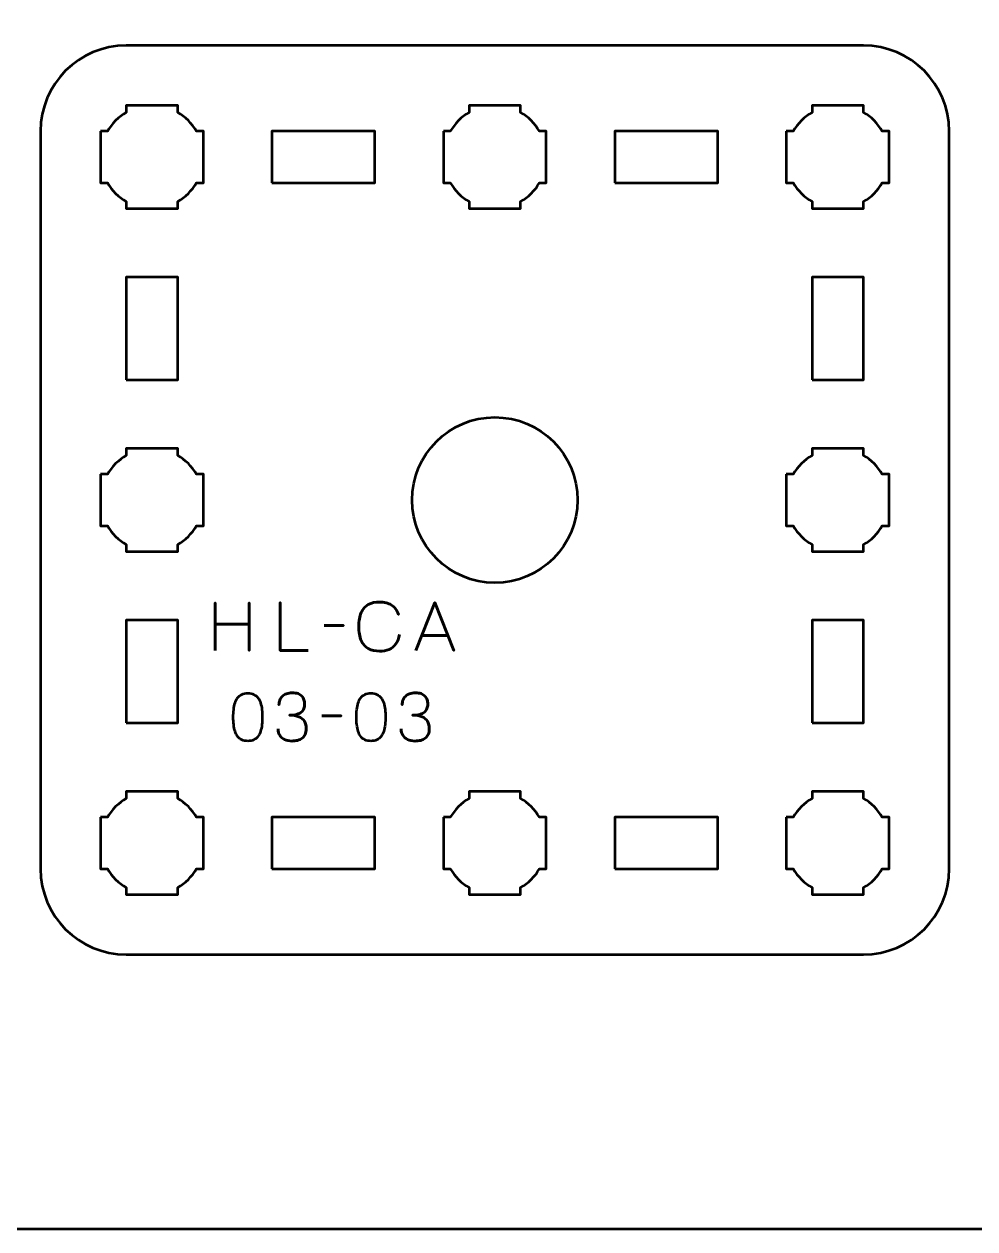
# Model space of a CAD drawing. Header units: centimetres. Extents: x -21 to 0, y -29.7 to 0.
# Drawn here: x -16.95 to -11.4, y -29.7 to -22.68 of the extents above; entities that cross this region are included whole.
import ezdxf

# ---------------------------------------------------------------- set-up
doc = ezdxf.new("R2010")
doc.units = ezdxf.units.CM
doc.header["$MEASUREMENT"] = 0
doc.layers.add('Layer 1', color=7, linetype='Continuous')

msp = doc.modelspace()

# ---------------------------------------------------------------- linework, layer by layer
at = {"layer": 'Layer 1', "lineweight": 53}
for points in [[(-15.5, -23.6), (-14.9, -23.6), (-14.9, -23.3), (-15.5, -23.3), (-15.5, -23.6)], [(-13.5, -23.6), (-12.9, -23.6), (-12.9, -23.3), (-13.5, -23.3), (-13.5, -23.6)], [(-16.35, -24.75), (-16.05, -24.75), (-16.05, -24.15), (-16.35, -24.15), (-16.35, -24.75)], [(-12.35, -24.75), (-12.05, -24.75), (-12.05, -24.15), (-12.35, -24.15), (-12.35, -24.75)], [(-16.35, -26.75), (-16.05, -26.75), (-16.05, -26.15), (-16.35, -26.15), (-16.35, -26.75)], [(-12.35, -26.75), (-12.05, -26.75), (-12.05, -26.15), (-12.35, -26.15), (-12.35, -26.75)], [(-15.5, -27.6), (-14.9, -27.6), (-14.9, -27.3), (-15.5, -27.3), (-15.5, -27.6)], [(-13.5, -27.6), (-12.9, -27.6), (-12.9, -27.3), (-13.5, -27.3), (-13.5, -27.6)]]:
    msp.add_lwpolyline(points, close=True, dxfattribs=at)
msp.add_ellipse((-14.2, -25.45), major_axis=(0, 0.4825), ratio=1, dxfattribs=at)
at = {"layer": 'Layer 1', "color": 1, "lineweight": 53}
msp.add_open_spline([(-21.00003, -29.19995), (-21.00003, -29.19995), (-21.00003, -5.29992), (-21.00003, -5.29992), (-21.00003, -5.29992), (-21.00003, -5.21709), (-20.93286, -5.14992), (-20.85003, -5.14992), (-20.85003, -5.14992), (-20.7672, -5.14992), (-20.70003, -5.08275), (-20.70003, -4.99992), (-20.70003, -4.99992), (-20.70003, -4.91709), (-20.7672, -4.84992), (-20.85003, -4.84992), (-20.85003, -4.84992), (-20.93286, -4.84992), (-21.00003, -4.78275), (-21.00003, -4.69992), (-21.00003, -4.69992), (-21.00003, -4.61709), (-20.93286, -4.54992), (-20.85003, -4.54992), (-20.85003, -4.54992), (-20.7672, -4.54992), (-20.70003, -4.48275), (-20.70003, -4.39992), (-20.70003, -4.39992), (-20.70003, -4.31709), (-20.7672, -4.24992), (-20.85003, -4.24992), (-20.85003, -4.24992), (-20.93286, -4.24992), (-21.00003, -4.18275), (-21.00003, -4.09992), (-21.00003, -4.09992), (-21.00003, -4.01709), (-20.93286, -3.94992), (-20.85003, -3.94992), (-20.85003, -3.94992), (-20.7672, -3.94992), (-20.70003, -3.88275), (-20.70003, -3.79992), (-20.70003, -3.79992), (-20.70003, -3.71709), (-20.7672, -3.64992), (-20.85003, -3.64992), (-20.85003, -3.64992), (-20.93286, -3.64992), (-21.00003, -3.58275), (-21.00003, -3.49992), (-21.00003, -3.49992), (-21.00003, -3.41709), (-20.93286, -3.34992), (-20.85003, -3.34992), (-20.85003, -3.34992), (-20.7672, -3.34992), (-20.70003, -3.28275), (-20.70003, -3.19992), (-20.70003, -3.19992), (-20.70003, -3.11709), (-20.7672, -3.04992), (-20.85003, -3.04992), (-20.85003, -3.04992), (-20.93286, -3.04992), (-21.00003, -2.98275), (-21.00003, -2.89992), (-21.00003, -2.89992), (-21.00003, -2.81709), (-20.93286, -2.74992), (-20.85003, -2.74992), (-20.85003, -2.74992), (-20.7672, -2.74992), (-20.70003, -2.68275), (-20.70003, -2.59992), (-20.70003, -2.59992), (-20.70003, -2.51709), (-20.7672, -2.44992), (-20.85003, -2.44992), (-20.85003, -2.44992), (-20.93286, -2.44992), (-21.00003, -2.38275), (-21.00003, -2.29992), (-21.00003, -2.29992), (-21.00003, -2.21709), (-20.93286, -2.14992), (-20.85003, -2.14992), (-20.85003, -2.14992), (-20.7672, -2.14992), (-20.70003, -2.08275), (-20.70003, -1.99992), (-20.70003, -1.99992), (-20.70003, -1.91709), (-20.7672, -1.84992), (-20.85003, -1.84992), (-20.85003, -1.84992), (-20.93286, -1.84992), (-21.00003, -1.78275), (-21.00003, -1.69992), (-21.00003, -1.69992), (-21.00003, -1.61709), (-20.93286, -1.54992), (-20.85003, -1.54992), (-20.85003, -1.54992), (-20.7672, -1.54992), (-20.70003, -1.48275), (-20.70003, -1.39992), (-20.70003, -1.39992), (-20.70003, -1.31709), (-20.7672, -1.24992), (-20.85003, -1.24992), (-20.85003, -1.24992), (-20.93286, -1.24992), (-21.00003, -1.18275), (-21.00003, -1.09992), (-21.00003, -1.09992), (-21.00003, -1.09992), (-21.00003, -0.49992), (-21.00003, -0.49992), (-21.00003, -0.49992), (-21.00003, -0.22295), (-20.77694, 0.00004), (-20.49994, 0.00004), (-20.49994, 0.00004), (-20.49994, 0.00004), (-0.50008, 0.00004), (-0.50008, 0.00004), (-0.50008, 0.00004), (-0.22294, 0.00004), (0.00002, -0.22295), (0.00002, -0.49992), (0.00002, -0.49992), (0.00002, -0.49992), (0.00002, -29.19995), (0.00002, -29.19995), (0.00002, -29.19995), (0.00002, -29.47695), (-0.22294, -29.70004), (-0.50008, -29.70004), (-0.50008, -29.70004), (-0.50008, -29.70004), (-20.49994, -29.70004), (-20.49994, -29.70004), (-20.49994, -29.70004), (-20.77694, -29.70004), (-21.00003, -29.47695), (-21.00003, -29.19995)], degree=3, knots=[0, 0, 0, 0, 0.027027, 0.027027, 0.027027, 0.027027, 0.0540541, 0.0540541, 0.0540541, 0.0540541, 0.0810811, 0.0810811, 0.0810811, 0.0810811, 0.1081081, 0.1081081, 0.1081081, 0.1081081, 0.1351351, 0.1351351, 0.1351351, 0.1351351, 0.1621622, 0.1621622, 0.1621622, 0.1621622, 0.1891892, 0.1891892, 0.1891892, 0.1891892, 0.2162162, 0.2162162, 0.2162162, 0.2162162, 0.2432432, 0.2432432, 0.2432432, 0.2432432, 0.2702703, 0.2702703, 0.2702703, 0.2702703, 0.2972973, 0.2972973, 0.2972973, 0.2972973, 0.3243243, 0.3243243, 0.3243243, 0.3243243, 0.3513514, 0.3513514, 0.3513514, 0.3513514, 0.3783784, 0.3783784, 0.3783784, 0.3783784, 0.4054054, 0.4054054, 0.4054054, 0.4054054, 0.4324324, 0.4324324, 0.4324324, 0.4324324, 0.4594595, 0.4594595, 0.4594595, 0.4594595, 0.4864865, 0.4864865, 0.4864865, 0.4864865, 0.5135135, 0.5135135, 0.5135135, 0.5135135, 0.5405405, 0.5405405, 0.5405405, 0.5405405, 0.5675676, 0.5675676, 0.5675676, 0.5675676, 0.5945946, 0.5945946, 0.5945946, 0.5945946, 0.6216216, 0.6216216, 0.6216216, 0.6216216, 0.6486486, 0.6486486, 0.6486486, 0.6486486, 0.6756757, 0.6756757, 0.6756757, 0.6756757, 0.7027027, 0.7027027, 0.7027027, 0.7027027, 0.7297297, 0.7297297, 0.7297297, 0.7297297, 0.7567568, 0.7567568, 0.7567568, 0.7567568, 0.7837838, 0.7837838, 0.7837838, 0.7837838, 0.8108108, 0.8108108, 0.8108108, 0.8108108, 0.8378378, 0.8378378, 0.8378378, 0.8378378, 0.8648649, 0.8648649, 0.8648649, 0.8648649, 0.8918919, 0.8918919, 0.8918919, 0.8918919, 0.9189189, 0.9189189, 0.9189189, 0.9189189, 0.9459459, 0.9459459, 0.9459459, 0.9459459, 0.972973, 0.972973, 0.972973, 0.972973, 1, 1, 1, 1], dxfattribs=at)
at = {"layer": 'Layer 1', "color": 3, "lineweight": 53}
msp.add_open_spline([(-16.85, -27.6), (-16.85, -27.6), (-16.85, -23.3), (-16.85, -23.3), (-16.85, -23.3), (-16.85, -23.02391), (-16.62609, -22.8), (-16.35, -22.8), (-16.35, -22.8), (-16.35, -22.8), (-12.05, -22.8), (-12.05, -22.8), (-12.05, -22.8), (-11.77391, -22.8), (-11.55, -23.02391), (-11.55, -23.3), (-11.55, -23.3), (-11.55, -23.3), (-11.55, -27.6), (-11.55, -27.6), (-11.55, -27.6), (-11.55, -27.87609), (-11.77391, -28.1), (-12.05, -28.1), (-12.05, -28.1), (-12.05, -28.1), (-16.35, -28.1), (-16.35, -28.1), (-16.35, -28.1), (-16.62609, -28.1), (-16.85, -27.87609), (-16.85, -27.6)], degree=3, knots=[0, 0, 0, 0, 0.125, 0.125, 0.125, 0.125, 0.25, 0.25, 0.25, 0.25, 0.375, 0.375, 0.375, 0.375, 0.5, 0.5, 0.5, 0.5, 0.625, 0.625, 0.625, 0.625, 0.75, 0.75, 0.75, 0.75, 0.875, 0.875, 0.875, 0.875, 1, 1, 1, 1], dxfattribs=at)
at = {"layer": 'Layer 1', "lineweight": 53}
for points in [[(-16.5, -23.3), (-16.5, -23.3), (-16.45985, -23.3), (-16.45985, -23.3), (-16.45985, -23.3), (-16.4335, -23.25447), (-16.39553, -23.2165), (-16.35, -23.19015), (-16.35, -23.19015), (-16.35, -23.19015), (-16.35, -23.15), (-16.35, -23.15), (-16.35, -23.15), (-16.35, -23.15), (-16.2, -23.15), (-16.2, -23.15), (-16.2, -23.15), (-16.2, -23.15), (-16.05, -23.15), (-16.05, -23.15), (-16.05, -23.15), (-16.05, -23.15), (-16.05, -23.19015), (-16.05, -23.19015), (-16.05, -23.19015), (-16.00447, -23.2165), (-15.9665, -23.25447), (-15.94015, -23.3), (-15.94015, -23.3), (-15.94015, -23.3), (-15.9, -23.3), (-15.9, -23.3), (-15.9, -23.3), (-15.9, -23.3), (-15.9, -23.45), (-15.9, -23.45), (-15.9, -23.45), (-15.9, -23.45), (-15.9, -23.6), (-15.9, -23.6), (-15.9, -23.6), (-15.9, -23.6), (-15.94015, -23.6), (-15.94015, -23.6), (-15.94015, -23.6), (-15.9665, -23.64553), (-16.00447, -23.6835), (-16.05, -23.70985), (-16.05, -23.70985), (-16.05, -23.70985), (-16.05, -23.75), (-16.05, -23.75), (-16.05, -23.75), (-16.05, -23.75), (-16.2, -23.75), (-16.2, -23.75), (-16.2, -23.75), (-16.2, -23.75), (-16.35, -23.75), (-16.35, -23.75), (-16.35, -23.75), (-16.35, -23.75), (-16.35, -23.70985), (-16.35, -23.70985), (-16.35, -23.70985), (-16.39553, -23.6835), (-16.4335, -23.64553), (-16.45985, -23.6), (-16.45985, -23.6), (-16.45985, -23.6), (-16.5, -23.6), (-16.5, -23.6), (-16.5, -23.6), (-16.5, -23.6), (-16.5, -23.45), (-16.5, -23.45), (-16.5, -23.45), (-16.5, -23.45), (-16.5, -23.3), (-16.5, -23.3)], [(-14.5, -23.3), (-14.5, -23.3), (-14.45985, -23.3), (-14.45985, -23.3), (-14.45985, -23.3), (-14.4335, -23.25447), (-14.39553, -23.2165), (-14.35, -23.19015), (-14.35, -23.19015), (-14.35, -23.19015), (-14.35, -23.15), (-14.35, -23.15), (-14.35, -23.15), (-14.35, -23.15), (-14.2, -23.15), (-14.2, -23.15), (-14.2, -23.15), (-14.2, -23.15), (-14.05, -23.15), (-14.05, -23.15), (-14.05, -23.15), (-14.05, -23.15), (-14.05, -23.19015), (-14.05, -23.19015), (-14.05, -23.19015), (-14.00447, -23.2165), (-13.9665, -23.25447), (-13.94015, -23.3), (-13.94015, -23.3), (-13.94015, -23.3), (-13.9, -23.3), (-13.9, -23.3), (-13.9, -23.3), (-13.9, -23.3), (-13.9, -23.45), (-13.9, -23.45), (-13.9, -23.45), (-13.9, -23.45), (-13.9, -23.6), (-13.9, -23.6), (-13.9, -23.6), (-13.9, -23.6), (-13.94015, -23.6), (-13.94015, -23.6), (-13.94015, -23.6), (-13.9665, -23.64553), (-14.00447, -23.6835), (-14.05, -23.70985), (-14.05, -23.70985), (-14.05, -23.70985), (-14.05, -23.75), (-14.05, -23.75), (-14.05, -23.75), (-14.05, -23.75), (-14.2, -23.75), (-14.2, -23.75), (-14.2, -23.75), (-14.2, -23.75), (-14.35, -23.75), (-14.35, -23.75), (-14.35, -23.75), (-14.35, -23.75), (-14.35, -23.70985), (-14.35, -23.70985), (-14.35, -23.70985), (-14.39553, -23.6835), (-14.4335, -23.64553), (-14.45985, -23.6), (-14.45985, -23.6), (-14.45985, -23.6), (-14.5, -23.6), (-14.5, -23.6), (-14.5, -23.6), (-14.5, -23.6), (-14.5, -23.45), (-14.5, -23.45), (-14.5, -23.45), (-14.5, -23.45), (-14.5, -23.3), (-14.5, -23.3)], [(-12.5, -23.3), (-12.5, -23.3), (-12.45985, -23.3), (-12.45985, -23.3), (-12.45985, -23.3), (-12.4335, -23.25447), (-12.39553, -23.2165), (-12.35, -23.19015), (-12.35, -23.19015), (-12.35, -23.19015), (-12.35, -23.15), (-12.35, -23.15), (-12.35, -23.15), (-12.35, -23.15), (-12.2, -23.15), (-12.2, -23.15), (-12.2, -23.15), (-12.2, -23.15), (-12.05, -23.15), (-12.05, -23.15), (-12.05, -23.15), (-12.05, -23.15), (-12.05, -23.19015), (-12.05, -23.19015), (-12.05, -23.19015), (-12.00447, -23.2165), (-11.9665, -23.25447), (-11.94015, -23.3), (-11.94015, -23.3), (-11.94015, -23.3), (-11.9, -23.3), (-11.9, -23.3), (-11.9, -23.3), (-11.9, -23.3), (-11.9, -23.45), (-11.9, -23.45), (-11.9, -23.45), (-11.9, -23.45), (-11.9, -23.6), (-11.9, -23.6), (-11.9, -23.6), (-11.9, -23.6), (-11.94015, -23.6), (-11.94015, -23.6), (-11.94015, -23.6), (-11.9665, -23.64553), (-12.00447, -23.6835), (-12.05, -23.70985), (-12.05, -23.70985), (-12.05, -23.70985), (-12.05, -23.75), (-12.05, -23.75), (-12.05, -23.75), (-12.05, -23.75), (-12.2, -23.75), (-12.2, -23.75), (-12.2, -23.75), (-12.2, -23.75), (-12.35, -23.75), (-12.35, -23.75), (-12.35, -23.75), (-12.35, -23.75), (-12.35, -23.70985), (-12.35, -23.70985), (-12.35, -23.70985), (-12.39553, -23.6835), (-12.4335, -23.64553), (-12.45985, -23.6), (-12.45985, -23.6), (-12.45985, -23.6), (-12.5, -23.6), (-12.5, -23.6), (-12.5, -23.6), (-12.5, -23.6), (-12.5, -23.45), (-12.5, -23.45), (-12.5, -23.45), (-12.5, -23.45), (-12.5, -23.3), (-12.5, -23.3)], [(-16.5, -25.3), (-16.5, -25.3), (-16.45985, -25.3), (-16.45985, -25.3), (-16.45985, -25.3), (-16.4335, -25.25447), (-16.39553, -25.2165), (-16.35, -25.19015), (-16.35, -25.19015), (-16.35, -25.19015), (-16.35, -25.15), (-16.35, -25.15), (-16.35, -25.15), (-16.35, -25.15), (-16.2, -25.15), (-16.2, -25.15), (-16.2, -25.15), (-16.2, -25.15), (-16.05, -25.15), (-16.05, -25.15), (-16.05, -25.15), (-16.05, -25.15), (-16.05, -25.19015), (-16.05, -25.19015), (-16.05, -25.19015), (-16.00447, -25.2165), (-15.9665, -25.25447), (-15.94015, -25.3), (-15.94015, -25.3), (-15.94015, -25.3), (-15.9, -25.3), (-15.9, -25.3), (-15.9, -25.3), (-15.9, -25.3), (-15.9, -25.45), (-15.9, -25.45), (-15.9, -25.45), (-15.9, -25.45), (-15.9, -25.6), (-15.9, -25.6), (-15.9, -25.6), (-15.9, -25.6), (-15.94015, -25.6), (-15.94015, -25.6), (-15.94015, -25.6), (-15.9665, -25.64553), (-16.00447, -25.6835), (-16.05, -25.70985), (-16.05, -25.70985), (-16.05, -25.70985), (-16.05, -25.75), (-16.05, -25.75), (-16.05, -25.75), (-16.05, -25.75), (-16.2, -25.75), (-16.2, -25.75), (-16.2, -25.75), (-16.2, -25.75), (-16.35, -25.75), (-16.35, -25.75), (-16.35, -25.75), (-16.35, -25.75), (-16.35, -25.70985), (-16.35, -25.70985), (-16.35, -25.70985), (-16.39553, -25.6835), (-16.4335, -25.64553), (-16.45985, -25.6), (-16.45985, -25.6), (-16.45985, -25.6), (-16.5, -25.6), (-16.5, -25.6), (-16.5, -25.6), (-16.5, -25.6), (-16.5, -25.45), (-16.5, -25.45), (-16.5, -25.45), (-16.5, -25.45), (-16.5, -25.3), (-16.5, -25.3)], [(-12.5, -25.3), (-12.5, -25.3), (-12.45985, -25.3), (-12.45985, -25.3), (-12.45985, -25.3), (-12.4335, -25.25447), (-12.39553, -25.2165), (-12.35, -25.19015), (-12.35, -25.19015), (-12.35, -25.19015), (-12.35, -25.15), (-12.35, -25.15), (-12.35, -25.15), (-12.35, -25.15), (-12.2, -25.15), (-12.2, -25.15), (-12.2, -25.15), (-12.2, -25.15), (-12.05, -25.15), (-12.05, -25.15), (-12.05, -25.15), (-12.05, -25.15), (-12.05, -25.19015), (-12.05, -25.19015), (-12.05, -25.19015), (-12.00447, -25.2165), (-11.9665, -25.25447), (-11.94015, -25.3), (-11.94015, -25.3), (-11.94015, -25.3), (-11.9, -25.3), (-11.9, -25.3), (-11.9, -25.3), (-11.9, -25.3), (-11.9, -25.45), (-11.9, -25.45), (-11.9, -25.45), (-11.9, -25.45), (-11.9, -25.6), (-11.9, -25.6), (-11.9, -25.6), (-11.9, -25.6), (-11.94015, -25.6), (-11.94015, -25.6), (-11.94015, -25.6), (-11.9665, -25.64553), (-12.00447, -25.6835), (-12.05, -25.70985), (-12.05, -25.70985), (-12.05, -25.70985), (-12.05, -25.75), (-12.05, -25.75), (-12.05, -25.75), (-12.05, -25.75), (-12.2, -25.75), (-12.2, -25.75), (-12.2, -25.75), (-12.2, -25.75), (-12.35, -25.75), (-12.35, -25.75), (-12.35, -25.75), (-12.35, -25.75), (-12.35, -25.70985), (-12.35, -25.70985), (-12.35, -25.70985), (-12.39553, -25.6835), (-12.4335, -25.64553), (-12.45985, -25.6), (-12.45985, -25.6), (-12.45985, -25.6), (-12.5, -25.6), (-12.5, -25.6), (-12.5, -25.6), (-12.5, -25.6), (-12.5, -25.45), (-12.5, -25.45), (-12.5, -25.45), (-12.5, -25.45), (-12.5, -25.3), (-12.5, -25.3)], [(-16.5, -27.3), (-16.5, -27.3), (-16.45985, -27.3), (-16.45985, -27.3), (-16.45985, -27.3), (-16.4335, -27.25447), (-16.39553, -27.2165), (-16.35, -27.19015), (-16.35, -27.19015), (-16.35, -27.19015), (-16.35, -27.15), (-16.35, -27.15), (-16.35, -27.15), (-16.35, -27.15), (-16.2, -27.15), (-16.2, -27.15), (-16.2, -27.15), (-16.2, -27.15), (-16.05, -27.15), (-16.05, -27.15), (-16.05, -27.15), (-16.05, -27.15), (-16.05, -27.19015), (-16.05, -27.19015), (-16.05, -27.19015), (-16.00447, -27.2165), (-15.9665, -27.25447), (-15.94015, -27.3), (-15.94015, -27.3), (-15.94015, -27.3), (-15.9, -27.3), (-15.9, -27.3), (-15.9, -27.3), (-15.9, -27.3), (-15.9, -27.45), (-15.9, -27.45), (-15.9, -27.45), (-15.9, -27.45), (-15.9, -27.6), (-15.9, -27.6), (-15.9, -27.6), (-15.9, -27.6), (-15.94015, -27.6), (-15.94015, -27.6), (-15.94015, -27.6), (-15.9665, -27.64553), (-16.00447, -27.6835), (-16.05, -27.70985), (-16.05, -27.70985), (-16.05, -27.70985), (-16.05, -27.75), (-16.05, -27.75), (-16.05, -27.75), (-16.05, -27.75), (-16.2, -27.75), (-16.2, -27.75), (-16.2, -27.75), (-16.2, -27.75), (-16.35, -27.75), (-16.35, -27.75), (-16.35, -27.75), (-16.35, -27.75), (-16.35, -27.70985), (-16.35, -27.70985), (-16.35, -27.70985), (-16.39553, -27.6835), (-16.4335, -27.64553), (-16.45985, -27.6), (-16.45985, -27.6), (-16.45985, -27.6), (-16.5, -27.6), (-16.5, -27.6), (-16.5, -27.6), (-16.5, -27.6), (-16.5, -27.45), (-16.5, -27.45), (-16.5, -27.45), (-16.5, -27.45), (-16.5, -27.3), (-16.5, -27.3)], [(-14.5, -27.3), (-14.5, -27.3), (-14.45985, -27.3), (-14.45985, -27.3), (-14.45985, -27.3), (-14.4335, -27.25447), (-14.39553, -27.2165), (-14.35, -27.19015), (-14.35, -27.19015), (-14.35, -27.19015), (-14.35, -27.15), (-14.35, -27.15), (-14.35, -27.15), (-14.35, -27.15), (-14.2, -27.15), (-14.2, -27.15), (-14.2, -27.15), (-14.2, -27.15), (-14.05, -27.15), (-14.05, -27.15), (-14.05, -27.15), (-14.05, -27.15), (-14.05, -27.19015), (-14.05, -27.19015), (-14.05, -27.19015), (-14.00447, -27.2165), (-13.9665, -27.25447), (-13.94015, -27.3), (-13.94015, -27.3), (-13.94015, -27.3), (-13.9, -27.3), (-13.9, -27.3), (-13.9, -27.3), (-13.9, -27.3), (-13.9, -27.45), (-13.9, -27.45), (-13.9, -27.45), (-13.9, -27.45), (-13.9, -27.6), (-13.9, -27.6), (-13.9, -27.6), (-13.9, -27.6), (-13.94015, -27.6), (-13.94015, -27.6), (-13.94015, -27.6), (-13.9665, -27.64553), (-14.00447, -27.6835), (-14.05, -27.70985), (-14.05, -27.70985), (-14.05, -27.70985), (-14.05, -27.75), (-14.05, -27.75), (-14.05, -27.75), (-14.05, -27.75), (-14.2, -27.75), (-14.2, -27.75), (-14.2, -27.75), (-14.2, -27.75), (-14.35, -27.75), (-14.35, -27.75), (-14.35, -27.75), (-14.35, -27.75), (-14.35, -27.70985), (-14.35, -27.70985), (-14.35, -27.70985), (-14.39553, -27.6835), (-14.4335, -27.64553), (-14.45985, -27.6), (-14.45985, -27.6), (-14.45985, -27.6), (-14.5, -27.6), (-14.5, -27.6), (-14.5, -27.6), (-14.5, -27.6), (-14.5, -27.45), (-14.5, -27.45), (-14.5, -27.45), (-14.5, -27.45), (-14.5, -27.3), (-14.5, -27.3)], [(-12.5, -27.3), (-12.5, -27.3), (-12.45985, -27.3), (-12.45985, -27.3), (-12.45985, -27.3), (-12.4335, -27.25447), (-12.39553, -27.2165), (-12.35, -27.19015), (-12.35, -27.19015), (-12.35, -27.19015), (-12.35, -27.15), (-12.35, -27.15), (-12.35, -27.15), (-12.35, -27.15), (-12.2, -27.15), (-12.2, -27.15), (-12.2, -27.15), (-12.2, -27.15), (-12.05, -27.15), (-12.05, -27.15), (-12.05, -27.15), (-12.05, -27.15), (-12.05, -27.19015), (-12.05, -27.19015), (-12.05, -27.19015), (-12.00447, -27.2165), (-11.9665, -27.25447), (-11.94015, -27.3), (-11.94015, -27.3), (-11.94015, -27.3), (-11.9, -27.3), (-11.9, -27.3), (-11.9, -27.3), (-11.9, -27.3), (-11.9, -27.45), (-11.9, -27.45), (-11.9, -27.45), (-11.9, -27.45), (-11.9, -27.6), (-11.9, -27.6), (-11.9, -27.6), (-11.9, -27.6), (-11.94015, -27.6), (-11.94015, -27.6), (-11.94015, -27.6), (-11.9665, -27.64553), (-12.00447, -27.6835), (-12.05, -27.70985), (-12.05, -27.70985), (-12.05, -27.70985), (-12.05, -27.75), (-12.05, -27.75), (-12.05, -27.75), (-12.05, -27.75), (-12.2, -27.75), (-12.2, -27.75), (-12.2, -27.75), (-12.2, -27.75), (-12.35, -27.75), (-12.35, -27.75), (-12.35, -27.75), (-12.35, -27.75), (-12.35, -27.70985), (-12.35, -27.70985), (-12.35, -27.70985), (-12.39553, -27.6835), (-12.4335, -27.64553), (-12.45985, -27.6), (-12.45985, -27.6), (-12.45985, -27.6), (-12.5, -27.6), (-12.5, -27.6), (-12.5, -27.6), (-12.5, -27.6), (-12.5, -27.45), (-12.5, -27.45), (-12.5, -27.45), (-12.5, -27.45), (-12.5, -27.3), (-12.5, -27.3)]]:
    msp.add_open_spline(points, degree=3, knots=[0, 0, 0, 0, 0.05, 0.05, 0.05, 0.05, 0.1, 0.1, 0.1, 0.1, 0.15, 0.15, 0.15, 0.15, 0.2, 0.2, 0.2, 0.2, 0.25, 0.25, 0.25, 0.25, 0.3, 0.3, 0.3, 0.3, 0.35, 0.35, 0.35, 0.35, 0.4, 0.4, 0.4, 0.4, 0.45, 0.45, 0.45, 0.45, 0.5, 0.5, 0.5, 0.5, 0.55, 0.55, 0.55, 0.55, 0.6, 0.6, 0.6, 0.6, 0.65, 0.65, 0.65, 0.65, 0.7, 0.7, 0.7, 0.7, 0.75, 0.75, 0.75, 0.75, 0.8, 0.8, 0.8, 0.8, 0.85, 0.85, 0.85, 0.85, 0.9, 0.9, 0.9, 0.9, 0.95, 0.95, 0.95, 0.95, 1, 1, 1, 1], dxfattribs=at)
at = {"layer": 'Layer 1', "color": 5, "lineweight": 53}
for points, knots in [([(-15.83119, -26.32799), (-15.83119, -26.32799), (-15.83119, -26.17315), (-15.83119, -26.17315), (-15.83119, -26.17315), (-15.83119, -26.17315), (-15.63367, -26.17315), (-15.63367, -26.17315), (-15.63367, -26.17315), (-15.63367, -26.17315), (-15.63367, -26.32799), (-15.63367, -26.32799), (-15.63367, -26.32799), (-15.63367, -26.32799), (-15.63367, -26.04859), (-15.63367, -26.04859), (-15.63367, -26.04859), (-15.63367, -26.04859), (-15.63367, -26.17315), (-15.63367, -26.17315), (-15.63367, -26.17315), (-15.63367, -26.17315), (-15.83119, -26.17315), (-15.83119, -26.17315), (-15.83119, -26.17315), (-15.83119, -26.17315), (-15.83119, -26.04859), (-15.83119, -26.04859), (-15.83119, -26.04859), (-15.83119, -26.04859), (-15.83119, -26.32799), (-15.83119, -26.32799)], [0, 0, 0, 0, 0.125, 0.125, 0.125, 0.125, 0.25, 0.25, 0.25, 0.25, 0.375, 0.375, 0.375, 0.375, 0.5, 0.5, 0.5, 0.5, 0.625, 0.625, 0.625, 0.625, 0.75, 0.75, 0.75, 0.75, 0.875, 0.875, 0.875, 0.875, 1, 1, 1, 1]), ([(-15.28907, -26.32799), (-15.28907, -26.32799), (-15.45244, -26.32799), (-15.45244, -26.32799), (-15.45244, -26.32799), (-15.45244, -26.32799), (-15.45244, -26.0482), (-15.45244, -26.0482), (-15.45244, -26.0482), (-15.45244, -26.0482), (-15.45244, -26.32799), (-15.45244, -26.32799), (-15.45244, -26.32799), (-15.45244, -26.32799), (-15.28907, -26.32799), (-15.28907, -26.32799)], [0, 0, 0, 0, 0.25, 0.25, 0.25, 0.25, 0.5, 0.5, 0.5, 0.5, 0.75, 0.75, 0.75, 0.75, 1, 1, 1, 1]), ([(-14.75626, -26.23408), (-14.7604, -26.25626), (-14.76764, -26.27457), (-14.77779, -26.28893), (-14.77779, -26.28893), (-14.78801, -26.30322), (-14.80108, -26.31383), (-14.81699, -26.32075), (-14.81699, -26.32075), (-14.83283, -26.32767), (-14.85146, -26.33116), (-14.87267, -26.33109), (-14.87267, -26.33109), (-14.89848, -26.33116), (-14.92041, -26.32618), (-14.93839, -26.31602), (-14.93839, -26.31602), (-14.95637, -26.30594), (-14.97008, -26.29035), (-14.97952, -26.2692), (-14.97952, -26.2692), (-14.98896, -26.24805), (-14.99368, -26.22095), (-14.99375, -26.1879), (-14.99375, -26.1879), (-14.99368, -26.15498), (-14.98896, -26.12795), (-14.97952, -26.1068), (-14.97952, -26.1068), (-14.97008, -26.08565), (-14.95637, -26.06999), (-14.93839, -26.05984), (-14.93839, -26.05984), (-14.92041, -26.04969), (-14.89848, -26.04464), (-14.87267, -26.04471), (-14.87267, -26.04471), (-14.84506, -26.04464), (-14.8219, -26.05053), (-14.80328, -26.06236), (-14.80328, -26.06236), (-14.78471, -26.0742), (-14.77107, -26.0925), (-14.76247, -26.11727), (-14.76247, -26.11727), (-14.77107, -26.0925), (-14.78471, -26.0742), (-14.80328, -26.06236), (-14.80328, -26.06236), (-14.8219, -26.05053), (-14.84506, -26.04464), (-14.87267, -26.04471), (-14.87267, -26.04471), (-14.89848, -26.04464), (-14.92041, -26.04969), (-14.93839, -26.05984), (-14.93839, -26.05984), (-14.95637, -26.06999), (-14.97008, -26.08565), (-14.97952, -26.1068), (-14.97952, -26.1068), (-14.98896, -26.12795), (-14.99368, -26.15498), (-14.99375, -26.1879), (-14.99375, -26.1879), (-14.99368, -26.22095), (-14.98896, -26.24805), (-14.97952, -26.2692), (-14.97952, -26.2692), (-14.97008, -26.29035), (-14.95637, -26.30594), (-14.93839, -26.31602), (-14.93839, -26.31602), (-14.92041, -26.32618), (-14.89848, -26.33116), (-14.87267, -26.33109), (-14.87267, -26.33109), (-14.85146, -26.33116), (-14.83283, -26.32767), (-14.81699, -26.32075), (-14.81699, -26.32075), (-14.80108, -26.31383), (-14.78801, -26.30322), (-14.77779, -26.28893), (-14.77779, -26.28893), (-14.76764, -26.27457), (-14.7604, -26.25626), (-14.75626, -26.23408)], [0, 0, 0, 0, 0.0454545, 0.0454545, 0.0454545, 0.0454545, 0.0909091, 0.0909091, 0.0909091, 0.0909091, 0.1363636, 0.1363636, 0.1363636, 0.1363636, 0.1818182, 0.1818182, 0.1818182, 0.1818182, 0.2272727, 0.2272727, 0.2272727, 0.2272727, 0.2727273, 0.2727273, 0.2727273, 0.2727273, 0.3181818, 0.3181818, 0.3181818, 0.3181818, 0.3636364, 0.3636364, 0.3636364, 0.3636364, 0.4090909, 0.4090909, 0.4090909, 0.4090909, 0.4545455, 0.4545455, 0.4545455, 0.4545455, 0.5, 0.5, 0.5, 0.5, 0.5454545, 0.5454545, 0.5454545, 0.5454545, 0.5909091, 0.5909091, 0.5909091, 0.5909091, 0.6363636, 0.6363636, 0.6363636, 0.6363636, 0.6818182, 0.6818182, 0.6818182, 0.6818182, 0.7272727, 0.7272727, 0.7272727, 0.7272727, 0.7727273, 0.7727273, 0.7727273, 0.7727273, 0.8181818, 0.8181818, 0.8181818, 0.8181818, 0.8636364, 0.8636364, 0.8636364, 0.8636364, 0.9090909, 0.9090909, 0.9090909, 0.9090909, 0.9545455, 0.9545455, 0.9545455, 0.9545455, 1, 1, 1, 1]), ([(-14.66079, -26.32799), (-14.66079, -26.32799), (-14.5498, -26.0482), (-14.5498, -26.0482), (-14.5498, -26.0482), (-14.5498, -26.0482), (-14.43843, -26.32799), (-14.43843, -26.32799), (-14.43843, -26.32799), (-14.43843, -26.32799), (-14.5498, -26.0482), (-14.5498, -26.0482), (-14.5498, -26.0482), (-14.5498, -26.0482), (-14.66079, -26.32799), (-14.66079, -26.32799)], [0, 0, 0, 0, 0.25, 0.25, 0.25, 0.25, 0.5, 0.5, 0.5, 0.5, 0.75, 0.75, 0.75, 0.75, 1, 1, 1, 1]), ([(-15.19554, -26.18169), (-15.19554, -26.18169), (-15.08261, -26.18169), (-15.08261, -26.18169), (-15.08261, -26.18169), (-15.08261, -26.18169), (-15.19554, -26.18169), (-15.19554, -26.18169)], [0, 0, 0, 0, 0.5, 0.5, 0.5, 0.5, 1, 1, 1, 1]), ([(-14.62586, -26.2399), (-14.62586, -26.2399), (-14.47374, -26.2399), (-14.47374, -26.2399), (-14.47374, -26.2399), (-14.47374, -26.2399), (-14.62586, -26.2399), (-14.62586, -26.2399)], [0, 0, 0, 0, 0.5, 0.5, 0.5, 0.5, 1, 1, 1, 1]), ([(-15.64122, -26.85537), (-15.62764, -26.85531), (-15.61593, -26.85291), (-15.60617, -26.84826), (-15.60617, -26.84826), (-15.59647, -26.8436), (-15.58838, -26.83694), (-15.58191, -26.82846), (-15.58191, -26.82846), (-15.57551, -26.81993), (-15.57047, -26.80984), (-15.56671, -26.7982), (-15.56671, -26.7982), (-15.56303, -26.78655), (-15.56038, -26.77381), (-15.55889, -26.75984), (-15.55889, -26.75984), (-15.55734, -26.74587), (-15.55656, -26.73119), (-15.55663, -26.71567), (-15.55663, -26.71567), (-15.55656, -26.70021), (-15.55734, -26.68553), (-15.55889, -26.67162), (-15.55889, -26.67162), (-15.56038, -26.65772), (-15.56303, -26.64491), (-15.56671, -26.63327), (-15.56671, -26.63327), (-15.57047, -26.62169), (-15.57551, -26.6116), (-15.58191, -26.603), (-15.58191, -26.603), (-15.58838, -26.59446), (-15.59647, -26.5878), (-15.60617, -26.58315), (-15.60617, -26.58315), (-15.61593, -26.57842), (-15.62764, -26.57603), (-15.64122, -26.57597), (-15.64122, -26.57597), (-15.6548, -26.57603), (-15.66651, -26.57842), (-15.67628, -26.58315), (-15.67628, -26.58315), (-15.68598, -26.5878), (-15.69406, -26.59446), (-15.70053, -26.603), (-15.70053, -26.603), (-15.70693, -26.6116), (-15.71198, -26.62169), (-15.71573, -26.63327), (-15.71573, -26.63327), (-15.71942, -26.64491), (-15.72207, -26.65772), (-15.72356, -26.67162), (-15.72356, -26.67162), (-15.72511, -26.68553), (-15.72588, -26.70021), (-15.72582, -26.71567), (-15.72582, -26.71567), (-15.72588, -26.73119), (-15.72511, -26.74587), (-15.72356, -26.75984), (-15.72356, -26.75984), (-15.72207, -26.77381), (-15.71942, -26.78655), (-15.71573, -26.7982), (-15.71573, -26.7982), (-15.71198, -26.80984), (-15.70693, -26.81993), (-15.70053, -26.82846), (-15.70053, -26.82846), (-15.69406, -26.83694), (-15.68598, -26.8436), (-15.67628, -26.84826), (-15.67628, -26.84826), (-15.66651, -26.85291), (-15.6548, -26.85531), (-15.64122, -26.85537)], [0, 0, 0, 0, 0.05, 0.05, 0.05, 0.05, 0.1, 0.1, 0.1, 0.1, 0.15, 0.15, 0.15, 0.15, 0.2, 0.2, 0.2, 0.2, 0.25, 0.25, 0.25, 0.25, 0.3, 0.3, 0.3, 0.3, 0.35, 0.35, 0.35, 0.35, 0.4, 0.4, 0.4, 0.4, 0.45, 0.45, 0.45, 0.45, 0.5, 0.5, 0.5, 0.5, 0.55, 0.55, 0.55, 0.55, 0.6, 0.6, 0.6, 0.6, 0.65, 0.65, 0.65, 0.65, 0.7, 0.7, 0.7, 0.7, 0.75, 0.75, 0.75, 0.75, 0.8, 0.8, 0.8, 0.8, 0.85, 0.85, 0.85, 0.85, 0.9, 0.9, 0.9, 0.9, 0.95, 0.95, 0.95, 0.95, 1, 1, 1, 1]), ([(-15.64122, -26.85537), (-15.62764, -26.85531), (-15.61593, -26.85291), (-15.60617, -26.84826), (-15.60617, -26.84826), (-15.59647, -26.8436), (-15.58838, -26.83694), (-15.58191, -26.82846), (-15.58191, -26.82846), (-15.57551, -26.81993), (-15.57047, -26.80984), (-15.56671, -26.7982), (-15.56671, -26.7982), (-15.56303, -26.78655), (-15.56038, -26.77381), (-15.55889, -26.75984), (-15.55889, -26.75984), (-15.55734, -26.74587), (-15.55656, -26.73119), (-15.55663, -26.71567), (-15.55663, -26.71567), (-15.55656, -26.70021), (-15.55734, -26.68553), (-15.55889, -26.67162), (-15.55889, -26.67162), (-15.56038, -26.65772), (-15.56303, -26.64491), (-15.56671, -26.63327), (-15.56671, -26.63327), (-15.57047, -26.62169), (-15.57551, -26.6116), (-15.58191, -26.603), (-15.58191, -26.603), (-15.58838, -26.59446), (-15.59647, -26.5878), (-15.60617, -26.58315), (-15.60617, -26.58315), (-15.61593, -26.57842), (-15.62764, -26.57603), (-15.64122, -26.57597), (-15.64122, -26.57597), (-15.6548, -26.57603), (-15.66651, -26.57842), (-15.67628, -26.58315), (-15.67628, -26.58315), (-15.68598, -26.5878), (-15.69406, -26.59446), (-15.70053, -26.603), (-15.70053, -26.603), (-15.70693, -26.6116), (-15.71198, -26.62169), (-15.71573, -26.63327), (-15.71573, -26.63327), (-15.71942, -26.64491), (-15.72207, -26.65772), (-15.72356, -26.67162), (-15.72356, -26.67162), (-15.72511, -26.68553), (-15.72588, -26.70021), (-15.72582, -26.71567), (-15.72582, -26.71567), (-15.72588, -26.73119), (-15.72511, -26.74587), (-15.72356, -26.75984), (-15.72356, -26.75984), (-15.72207, -26.77381), (-15.71942, -26.78655), (-15.71573, -26.7982), (-15.71573, -26.7982), (-15.71198, -26.80984), (-15.70693, -26.81993), (-15.70053, -26.82846), (-15.70053, -26.82846), (-15.69406, -26.83694), (-15.68598, -26.8436), (-15.67628, -26.84826), (-15.67628, -26.84826), (-15.66651, -26.85291), (-15.6548, -26.85531), (-15.64122, -26.85537)], [0, 0, 0, 0, 0.05, 0.05, 0.05, 0.05, 0.1, 0.1, 0.1, 0.1, 0.15, 0.15, 0.15, 0.15, 0.2, 0.2, 0.2, 0.2, 0.25, 0.25, 0.25, 0.25, 0.3, 0.3, 0.3, 0.3, 0.35, 0.35, 0.35, 0.35, 0.4, 0.4, 0.4, 0.4, 0.45, 0.45, 0.45, 0.45, 0.5, 0.5, 0.5, 0.5, 0.55, 0.55, 0.55, 0.55, 0.6, 0.6, 0.6, 0.6, 0.65, 0.65, 0.65, 0.65, 0.7, 0.7, 0.7, 0.7, 0.75, 0.75, 0.75, 0.75, 0.8, 0.8, 0.8, 0.8, 0.85, 0.85, 0.85, 0.85, 0.9, 0.9, 0.9, 0.9, 0.95, 0.95, 0.95, 0.95, 1, 1, 1, 1]), ([(-15.46466, -26.78513), (-15.46459, -26.7991), (-15.46136, -26.81126), (-15.45496, -26.8218), (-15.45496, -26.8218), (-15.44856, -26.83228), (-15.43944, -26.84049), (-15.42754, -26.84638), (-15.42754, -26.84638), (-15.41563, -26.85227), (-15.40134, -26.85524), (-15.38472, -26.85537), (-15.38472, -26.85537), (-15.37224, -26.85537), (-15.36092, -26.85408), (-15.35063, -26.85136), (-15.35063, -26.85136), (-15.34042, -26.84864), (-15.33162, -26.84444), (-15.32418, -26.83868), (-15.32418, -26.83868), (-15.31674, -26.83293), (-15.31105, -26.82549), (-15.30698, -26.81643), (-15.30698, -26.81643), (-15.30297, -26.80732), (-15.30096, -26.79638), (-15.3009, -26.78358), (-15.3009, -26.78358), (-15.30083, -26.7665), (-15.30433, -26.75208), (-15.31125, -26.74037), (-15.31125, -26.74037), (-15.31817, -26.72867), (-15.3289, -26.71987), (-15.34333, -26.71386), (-15.34333, -26.71386), (-15.35775, -26.70784), (-15.37625, -26.7048), (-15.39869, -26.7048), (-15.39869, -26.7048), (-15.38194, -26.70487), (-15.3679, -26.70332), (-15.35646, -26.70015), (-15.35646, -26.70015), (-15.34507, -26.69698), (-15.33595, -26.69251), (-15.3291, -26.68669), (-15.3291, -26.68669), (-15.32224, -26.68094), (-15.31726, -26.67408), (-15.31429, -26.66619), (-15.31429, -26.66619), (-15.31125, -26.65836), (-15.30976, -26.64976), (-15.30982, -26.64038), (-15.30982, -26.64038), (-15.30976, -26.63101), (-15.31105, -26.62234), (-15.31364, -26.61432), (-15.31364, -26.61432), (-15.31616, -26.6063), (-15.3203, -26.59925), (-15.32593, -26.59324), (-15.32593, -26.59324), (-15.33155, -26.58722), (-15.33899, -26.5825), (-15.34811, -26.57914), (-15.34811, -26.57914), (-15.3573, -26.57577), (-15.36849, -26.57409), (-15.38161, -26.57403), (-15.38161, -26.57403), (-15.39468, -26.57409), (-15.40613, -26.57603), (-15.41583, -26.57978), (-15.41583, -26.57978), (-15.42559, -26.58353), (-15.43361, -26.58864), (-15.44008, -26.59518), (-15.44008, -26.59518), (-15.44649, -26.60171), (-15.45127, -26.60915), (-15.45444, -26.61755), (-15.45444, -26.61755), (-15.45767, -26.62596), (-15.45923, -26.63489), (-15.45923, -26.64427), (-15.45923, -26.64427), (-15.45923, -26.63489), (-15.45767, -26.62596), (-15.45444, -26.61755), (-15.45444, -26.61755), (-15.45127, -26.60915), (-15.44649, -26.60171), (-15.44008, -26.59518), (-15.44008, -26.59518), (-15.43361, -26.58864), (-15.42559, -26.58353), (-15.41583, -26.57978), (-15.41583, -26.57978), (-15.40613, -26.57603), (-15.39468, -26.57409), (-15.38161, -26.57403), (-15.38161, -26.57403), (-15.36849, -26.57409), (-15.3573, -26.57577), (-15.34811, -26.57914), (-15.34811, -26.57914), (-15.33899, -26.5825), (-15.33155, -26.58722), (-15.32593, -26.59324), (-15.32593, -26.59324), (-15.3203, -26.59925), (-15.31616, -26.6063), (-15.31364, -26.61432), (-15.31364, -26.61432), (-15.31105, -26.62234), (-15.30976, -26.63101), (-15.30982, -26.64038), (-15.30982, -26.64038), (-15.30976, -26.64976), (-15.31125, -26.65836), (-15.31429, -26.66619), (-15.31429, -26.66619), (-15.31726, -26.67408), (-15.32224, -26.68094), (-15.3291, -26.68669), (-15.3291, -26.68669), (-15.33595, -26.69251), (-15.34507, -26.69698), (-15.35646, -26.70015), (-15.35646, -26.70015), (-15.3679, -26.70332), (-15.38194, -26.70487), (-15.39869, -26.7048), (-15.39869, -26.7048), (-15.37625, -26.7048), (-15.35775, -26.70784), (-15.34333, -26.71386), (-15.34333, -26.71386), (-15.3289, -26.71987), (-15.31817, -26.72867), (-15.31125, -26.74037), (-15.31125, -26.74037), (-15.30433, -26.75208), (-15.30083, -26.7665), (-15.3009, -26.78358), (-15.3009, -26.78358), (-15.30096, -26.79638), (-15.30297, -26.80732), (-15.30698, -26.81643), (-15.30698, -26.81643), (-15.31105, -26.82549), (-15.31674, -26.83293), (-15.32418, -26.83868), (-15.32418, -26.83868), (-15.33162, -26.84444), (-15.34042, -26.84864), (-15.35063, -26.85136), (-15.35063, -26.85136), (-15.36092, -26.85408), (-15.37224, -26.85537), (-15.38472, -26.85537), (-15.38472, -26.85537), (-15.40134, -26.85524), (-15.41563, -26.85227), (-15.42754, -26.84638), (-15.42754, -26.84638), (-15.43944, -26.84049), (-15.44856, -26.83228), (-15.45496, -26.8218), (-15.45496, -26.8218), (-15.46136, -26.81126), (-15.46459, -26.7991), (-15.46466, -26.78513)], [0, 0, 0, 0, 0.0227273, 0.0227273, 0.0227273, 0.0227273, 0.0454545, 0.0454545, 0.0454545, 0.0454545, 0.0681818, 0.0681818, 0.0681818, 0.0681818, 0.0909091, 0.0909091, 0.0909091, 0.0909091, 0.1136364, 0.1136364, 0.1136364, 0.1136364, 0.1363636, 0.1363636, 0.1363636, 0.1363636, 0.1590909, 0.1590909, 0.1590909, 0.1590909, 0.1818182, 0.1818182, 0.1818182, 0.1818182, 0.2045455, 0.2045455, 0.2045455, 0.2045455, 0.2272727, 0.2272727, 0.2272727, 0.2272727, 0.25, 0.25, 0.25, 0.25, 0.2727273, 0.2727273, 0.2727273, 0.2727273, 0.2954545, 0.2954545, 0.2954545, 0.2954545, 0.3181818, 0.3181818, 0.3181818, 0.3181818, 0.3409091, 0.3409091, 0.3409091, 0.3409091, 0.3636364, 0.3636364, 0.3636364, 0.3636364, 0.3863636, 0.3863636, 0.3863636, 0.3863636, 0.4090909, 0.4090909, 0.4090909, 0.4090909, 0.4318182, 0.4318182, 0.4318182, 0.4318182, 0.4545455, 0.4545455, 0.4545455, 0.4545455, 0.4772727, 0.4772727, 0.4772727, 0.4772727, 0.5, 0.5, 0.5, 0.5, 0.5227273, 0.5227273, 0.5227273, 0.5227273, 0.5454545, 0.5454545, 0.5454545, 0.5454545, 0.5681818, 0.5681818, 0.5681818, 0.5681818, 0.5909091, 0.5909091, 0.5909091, 0.5909091, 0.6136364, 0.6136364, 0.6136364, 0.6136364, 0.6363636, 0.6363636, 0.6363636, 0.6363636, 0.6590909, 0.6590909, 0.6590909, 0.6590909, 0.6818182, 0.6818182, 0.6818182, 0.6818182, 0.7045455, 0.7045455, 0.7045455, 0.7045455, 0.7272727, 0.7272727, 0.7272727, 0.7272727, 0.75, 0.75, 0.75, 0.75, 0.7727273, 0.7727273, 0.7727273, 0.7727273, 0.7954545, 0.7954545, 0.7954545, 0.7954545, 0.8181818, 0.8181818, 0.8181818, 0.8181818, 0.8409091, 0.8409091, 0.8409091, 0.8409091, 0.8636364, 0.8636364, 0.8636364, 0.8636364, 0.8863636, 0.8863636, 0.8863636, 0.8863636, 0.9090909, 0.9090909, 0.9090909, 0.9090909, 0.9318182, 0.9318182, 0.9318182, 0.9318182, 0.9545455, 0.9545455, 0.9545455, 0.9545455, 0.9772727, 0.9772727, 0.9772727, 0.9772727, 1, 1, 1, 1]), ([(-14.92293, -26.85537), (-14.90935, -26.85531), (-14.89764, -26.85291), (-14.88788, -26.84826), (-14.88788, -26.84826), (-14.87818, -26.8436), (-14.87009, -26.83694), (-14.86362, -26.82846), (-14.86362, -26.82846), (-14.85722, -26.81993), (-14.85218, -26.80984), (-14.84842, -26.7982), (-14.84842, -26.7982), (-14.84474, -26.78655), (-14.84209, -26.77381), (-14.8406, -26.75984), (-14.8406, -26.75984), (-14.83905, -26.74587), (-14.83827, -26.73119), (-14.83834, -26.71567), (-14.83834, -26.71567), (-14.83827, -26.70021), (-14.83905, -26.68553), (-14.8406, -26.67162), (-14.8406, -26.67162), (-14.84209, -26.65772), (-14.84474, -26.64491), (-14.84842, -26.63327), (-14.84842, -26.63327), (-14.85218, -26.62169), (-14.85722, -26.6116), (-14.86362, -26.603), (-14.86362, -26.603), (-14.87009, -26.59446), (-14.87818, -26.5878), (-14.88788, -26.58315), (-14.88788, -26.58315), (-14.89764, -26.57842), (-14.90935, -26.57603), (-14.92293, -26.57597), (-14.92293, -26.57597), (-14.93651, -26.57603), (-14.94822, -26.57842), (-14.95799, -26.58315), (-14.95799, -26.58315), (-14.96769, -26.5878), (-14.97577, -26.59446), (-14.98224, -26.603), (-14.98224, -26.603), (-14.98864, -26.6116), (-14.99369, -26.62169), (-14.99744, -26.63327), (-14.99744, -26.63327), (-15.00113, -26.64491), (-15.00378, -26.65772), (-15.00527, -26.67162), (-15.00527, -26.67162), (-15.00682, -26.68553), (-15.00759, -26.70021), (-15.00753, -26.71567), (-15.00753, -26.71567), (-15.00759, -26.73119), (-15.00682, -26.74587), (-15.00527, -26.75984), (-15.00527, -26.75984), (-15.00378, -26.77381), (-15.00113, -26.78655), (-14.99744, -26.7982), (-14.99744, -26.7982), (-14.99369, -26.80984), (-14.98864, -26.81993), (-14.98224, -26.82846), (-14.98224, -26.82846), (-14.97577, -26.83694), (-14.96769, -26.8436), (-14.95799, -26.84826), (-14.95799, -26.84826), (-14.94822, -26.85291), (-14.93651, -26.85531), (-14.92293, -26.85537)], [0, 0, 0, 0, 0.05, 0.05, 0.05, 0.05, 0.1, 0.1, 0.1, 0.1, 0.15, 0.15, 0.15, 0.15, 0.2, 0.2, 0.2, 0.2, 0.25, 0.25, 0.25, 0.25, 0.3, 0.3, 0.3, 0.3, 0.35, 0.35, 0.35, 0.35, 0.4, 0.4, 0.4, 0.4, 0.45, 0.45, 0.45, 0.45, 0.5, 0.5, 0.5, 0.5, 0.55, 0.55, 0.55, 0.55, 0.6, 0.6, 0.6, 0.6, 0.65, 0.65, 0.65, 0.65, 0.7, 0.7, 0.7, 0.7, 0.75, 0.75, 0.75, 0.75, 0.8, 0.8, 0.8, 0.8, 0.85, 0.85, 0.85, 0.85, 0.9, 0.9, 0.9, 0.9, 0.95, 0.95, 0.95, 0.95, 1, 1, 1, 1]), ([(-14.92293, -26.85537), (-14.90935, -26.85531), (-14.89764, -26.85291), (-14.88788, -26.84826), (-14.88788, -26.84826), (-14.87818, -26.8436), (-14.87009, -26.83694), (-14.86362, -26.82846), (-14.86362, -26.82846), (-14.85722, -26.81993), (-14.85218, -26.80984), (-14.84842, -26.7982), (-14.84842, -26.7982), (-14.84474, -26.78655), (-14.84209, -26.77381), (-14.8406, -26.75984), (-14.8406, -26.75984), (-14.83905, -26.74587), (-14.83827, -26.73119), (-14.83834, -26.71567), (-14.83834, -26.71567), (-14.83827, -26.70021), (-14.83905, -26.68553), (-14.8406, -26.67162), (-14.8406, -26.67162), (-14.84209, -26.65772), (-14.84474, -26.64491), (-14.84842, -26.63327), (-14.84842, -26.63327), (-14.85218, -26.62169), (-14.85722, -26.6116), (-14.86362, -26.603), (-14.86362, -26.603), (-14.87009, -26.59446), (-14.87818, -26.5878), (-14.88788, -26.58315), (-14.88788, -26.58315), (-14.89764, -26.57842), (-14.90935, -26.57603), (-14.92293, -26.57597), (-14.92293, -26.57597), (-14.93651, -26.57603), (-14.94822, -26.57842), (-14.95799, -26.58315), (-14.95799, -26.58315), (-14.96769, -26.5878), (-14.97577, -26.59446), (-14.98224, -26.603), (-14.98224, -26.603), (-14.98864, -26.6116), (-14.99369, -26.62169), (-14.99744, -26.63327), (-14.99744, -26.63327), (-15.00113, -26.64491), (-15.00378, -26.65772), (-15.00527, -26.67162), (-15.00527, -26.67162), (-15.00682, -26.68553), (-15.00759, -26.70021), (-15.00753, -26.71567), (-15.00753, -26.71567), (-15.00759, -26.73119), (-15.00682, -26.74587), (-15.00527, -26.75984), (-15.00527, -26.75984), (-15.00378, -26.77381), (-15.00113, -26.78655), (-14.99744, -26.7982), (-14.99744, -26.7982), (-14.99369, -26.80984), (-14.98864, -26.81993), (-14.98224, -26.82846), (-14.98224, -26.82846), (-14.97577, -26.83694), (-14.96769, -26.8436), (-14.95799, -26.84826), (-14.95799, -26.84826), (-14.94822, -26.85291), (-14.93651, -26.85531), (-14.92293, -26.85537)], [0, 0, 0, 0, 0.05, 0.05, 0.05, 0.05, 0.1, 0.1, 0.1, 0.1, 0.15, 0.15, 0.15, 0.15, 0.2, 0.2, 0.2, 0.2, 0.25, 0.25, 0.25, 0.25, 0.3, 0.3, 0.3, 0.3, 0.35, 0.35, 0.35, 0.35, 0.4, 0.4, 0.4, 0.4, 0.45, 0.45, 0.45, 0.45, 0.5, 0.5, 0.5, 0.5, 0.55, 0.55, 0.55, 0.55, 0.6, 0.6, 0.6, 0.6, 0.65, 0.65, 0.65, 0.65, 0.7, 0.7, 0.7, 0.7, 0.75, 0.75, 0.75, 0.75, 0.8, 0.8, 0.8, 0.8, 0.85, 0.85, 0.85, 0.85, 0.9, 0.9, 0.9, 0.9, 0.95, 0.95, 0.95, 0.95, 1, 1, 1, 1]), ([(-14.74637, -26.78513), (-14.7463, -26.7991), (-14.74307, -26.81126), (-14.73667, -26.8218), (-14.73667, -26.8218), (-14.73027, -26.83228), (-14.72115, -26.84049), (-14.70925, -26.84638), (-14.70925, -26.84638), (-14.69734, -26.85227), (-14.68305, -26.85524), (-14.66643, -26.85537), (-14.66643, -26.85537), (-14.65395, -26.85537), (-14.64263, -26.85408), (-14.63234, -26.85136), (-14.63234, -26.85136), (-14.62213, -26.84864), (-14.61333, -26.84444), (-14.60589, -26.83868), (-14.60589, -26.83868), (-14.59845, -26.83293), (-14.59276, -26.82549), (-14.58869, -26.81643), (-14.58869, -26.81643), (-14.58468, -26.80732), (-14.58267, -26.79638), (-14.58261, -26.78358), (-14.58261, -26.78358), (-14.58254, -26.7665), (-14.58604, -26.75208), (-14.59296, -26.74037), (-14.59296, -26.74037), (-14.59988, -26.72867), (-14.61061, -26.71987), (-14.62504, -26.71386), (-14.62504, -26.71386), (-14.63946, -26.70784), (-14.65796, -26.7048), (-14.6804, -26.7048), (-14.6804, -26.7048), (-14.66365, -26.70487), (-14.64961, -26.70332), (-14.63817, -26.70015), (-14.63817, -26.70015), (-14.62678, -26.69698), (-14.61766, -26.69251), (-14.61081, -26.68669), (-14.61081, -26.68669), (-14.60395, -26.68094), (-14.59897, -26.67408), (-14.596, -26.66619), (-14.596, -26.66619), (-14.59296, -26.65836), (-14.59147, -26.64976), (-14.59153, -26.64038), (-14.59153, -26.64038), (-14.59147, -26.63101), (-14.59276, -26.62234), (-14.59535, -26.61432), (-14.59535, -26.61432), (-14.59787, -26.6063), (-14.60201, -26.59925), (-14.60764, -26.59324), (-14.60764, -26.59324), (-14.61326, -26.58722), (-14.6207, -26.5825), (-14.62982, -26.57914), (-14.62982, -26.57914), (-14.63901, -26.57577), (-14.6502, -26.57409), (-14.66332, -26.57403), (-14.66332, -26.57403), (-14.67639, -26.57409), (-14.68784, -26.57603), (-14.69754, -26.57978), (-14.69754, -26.57978), (-14.7073, -26.58353), (-14.71532, -26.58864), (-14.72179, -26.59518), (-14.72179, -26.59518), (-14.7282, -26.60171), (-14.73298, -26.60915), (-14.73615, -26.61755), (-14.73615, -26.61755), (-14.73938, -26.62596), (-14.74094, -26.63489), (-14.74094, -26.64427), (-14.74094, -26.64427), (-14.74094, -26.63489), (-14.73938, -26.62596), (-14.73615, -26.61755), (-14.73615, -26.61755), (-14.73298, -26.60915), (-14.7282, -26.60171), (-14.72179, -26.59518), (-14.72179, -26.59518), (-14.71532, -26.58864), (-14.7073, -26.58353), (-14.69754, -26.57978), (-14.69754, -26.57978), (-14.68784, -26.57603), (-14.67639, -26.57409), (-14.66332, -26.57403), (-14.66332, -26.57403), (-14.6502, -26.57409), (-14.63901, -26.57577), (-14.62982, -26.57914), (-14.62982, -26.57914), (-14.6207, -26.5825), (-14.61326, -26.58722), (-14.60764, -26.59324), (-14.60764, -26.59324), (-14.60201, -26.59925), (-14.59787, -26.6063), (-14.59535, -26.61432), (-14.59535, -26.61432), (-14.59276, -26.62234), (-14.59147, -26.63101), (-14.59153, -26.64038), (-14.59153, -26.64038), (-14.59147, -26.64976), (-14.59296, -26.65836), (-14.596, -26.66619), (-14.596, -26.66619), (-14.59897, -26.67408), (-14.60395, -26.68094), (-14.61081, -26.68669), (-14.61081, -26.68669), (-14.61766, -26.69251), (-14.62678, -26.69698), (-14.63817, -26.70015), (-14.63817, -26.70015), (-14.64961, -26.70332), (-14.66365, -26.70487), (-14.6804, -26.7048), (-14.6804, -26.7048), (-14.65796, -26.7048), (-14.63946, -26.70784), (-14.62504, -26.71386), (-14.62504, -26.71386), (-14.61061, -26.71987), (-14.59988, -26.72867), (-14.59296, -26.74037), (-14.59296, -26.74037), (-14.58604, -26.75208), (-14.58254, -26.7665), (-14.58261, -26.78358), (-14.58261, -26.78358), (-14.58267, -26.79638), (-14.58468, -26.80732), (-14.58869, -26.81643), (-14.58869, -26.81643), (-14.59276, -26.82549), (-14.59845, -26.83293), (-14.60589, -26.83868), (-14.60589, -26.83868), (-14.61333, -26.84444), (-14.62213, -26.84864), (-14.63234, -26.85136), (-14.63234, -26.85136), (-14.64263, -26.85408), (-14.65395, -26.85537), (-14.66643, -26.85537), (-14.66643, -26.85537), (-14.68305, -26.85524), (-14.69734, -26.85227), (-14.70925, -26.84638), (-14.70925, -26.84638), (-14.72115, -26.84049), (-14.73027, -26.83228), (-14.73667, -26.8218), (-14.73667, -26.8218), (-14.74307, -26.81126), (-14.7463, -26.7991), (-14.74637, -26.78513)], [0, 0, 0, 0, 0.0227273, 0.0227273, 0.0227273, 0.0227273, 0.0454545, 0.0454545, 0.0454545, 0.0454545, 0.0681818, 0.0681818, 0.0681818, 0.0681818, 0.0909091, 0.0909091, 0.0909091, 0.0909091, 0.1136364, 0.1136364, 0.1136364, 0.1136364, 0.1363636, 0.1363636, 0.1363636, 0.1363636, 0.1590909, 0.1590909, 0.1590909, 0.1590909, 0.1818182, 0.1818182, 0.1818182, 0.1818182, 0.2045455, 0.2045455, 0.2045455, 0.2045455, 0.2272727, 0.2272727, 0.2272727, 0.2272727, 0.25, 0.25, 0.25, 0.25, 0.2727273, 0.2727273, 0.2727273, 0.2727273, 0.2954545, 0.2954545, 0.2954545, 0.2954545, 0.3181818, 0.3181818, 0.3181818, 0.3181818, 0.3409091, 0.3409091, 0.3409091, 0.3409091, 0.3636364, 0.3636364, 0.3636364, 0.3636364, 0.3863636, 0.3863636, 0.3863636, 0.3863636, 0.4090909, 0.4090909, 0.4090909, 0.4090909, 0.4318182, 0.4318182, 0.4318182, 0.4318182, 0.4545455, 0.4545455, 0.4545455, 0.4545455, 0.4772727, 0.4772727, 0.4772727, 0.4772727, 0.5, 0.5, 0.5, 0.5, 0.5227273, 0.5227273, 0.5227273, 0.5227273, 0.5454545, 0.5454545, 0.5454545, 0.5454545, 0.5681818, 0.5681818, 0.5681818, 0.5681818, 0.5909091, 0.5909091, 0.5909091, 0.5909091, 0.6136364, 0.6136364, 0.6136364, 0.6136364, 0.6363636, 0.6363636, 0.6363636, 0.6363636, 0.6590909, 0.6590909, 0.6590909, 0.6590909, 0.6818182, 0.6818182, 0.6818182, 0.6818182, 0.7045455, 0.7045455, 0.7045455, 0.7045455, 0.7272727, 0.7272727, 0.7272727, 0.7272727, 0.75, 0.75, 0.75, 0.75, 0.7727273, 0.7727273, 0.7727273, 0.7727273, 0.7954545, 0.7954545, 0.7954545, 0.7954545, 0.8181818, 0.8181818, 0.8181818, 0.8181818, 0.8409091, 0.8409091, 0.8409091, 0.8409091, 0.8636364, 0.8636364, 0.8636364, 0.8636364, 0.8863636, 0.8863636, 0.8863636, 0.8863636, 0.9090909, 0.9090909, 0.9090909, 0.9090909, 0.9318182, 0.9318182, 0.9318182, 0.9318182, 0.9545455, 0.9545455, 0.9545455, 0.9545455, 0.9772727, 0.9772727, 0.9772727, 0.9772727, 1, 1, 1, 1]), ([(-15.20932, -26.70907), (-15.20932, -26.70907), (-15.09639, -26.70907), (-15.09639, -26.70907), (-15.09639, -26.70907), (-15.09639, -26.70907), (-15.20932, -26.70907), (-15.20932, -26.70907)], [0, 0, 0, 0, 0.5, 0.5, 0.5, 0.5, 1, 1, 1, 1])]:
    msp.add_open_spline(points, degree=3, knots=knots, dxfattribs=at)

doc.saveas('drawing.dxf')
